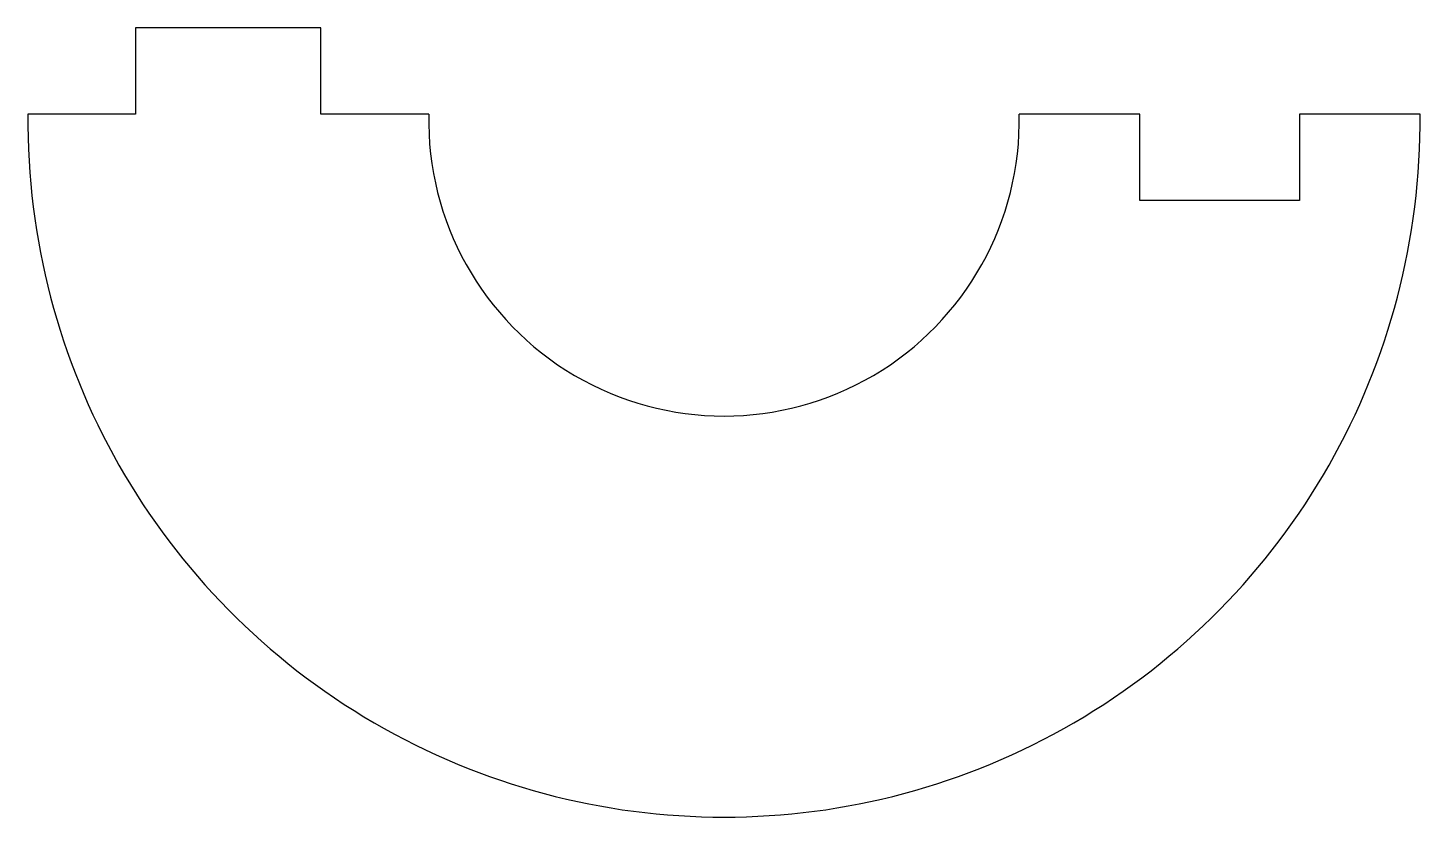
# Model space of a CAD drawing. Header units: millimetres. Extents: x -8.1 to 8.1, y -4.6 to 4.6.
import ezdxf

# ---------------------------------------------------------------- set-up
doc = ezdxf.new("R2010")
doc.units = ezdxf.units.MM
doc.layers.get('0').update_dxf_attribs({"linetype": 'CONTINUOUS'})

msp = doc.modelspace()

# ---------------------------------------------------------------- linework, layer by layer
for p, q in [((-4.675, 4.575), (-6.825, 4.575)), ((-6.825, 4.575), (-6.825, 3.575)), ((-4.675, 3.575), (-4.675, 4.575)), ((-6.825, 3.575), (-8.075, 3.575)), ((-3.424, 3.575), (-4.675, 3.575)), ((4.825, 3.575), (3.424, 3.575)), ((4.825, 2.575), (4.825, 3.575)), ((8.075, 3.575), (6.675, 3.575)), ((6.675, 3.575), (6.675, 2.575)), ((6.675, 2.575), (4.825, 2.575))]:
    msp.add_line(p, q)
for radius, start, end in [(8.075, -180.5322, 0.5322), (3.425, -181.2548, 1.2548)]:
    msp.add_arc((0, 3.5), radius, start, end)

doc.saveas('drawing.dxf')
